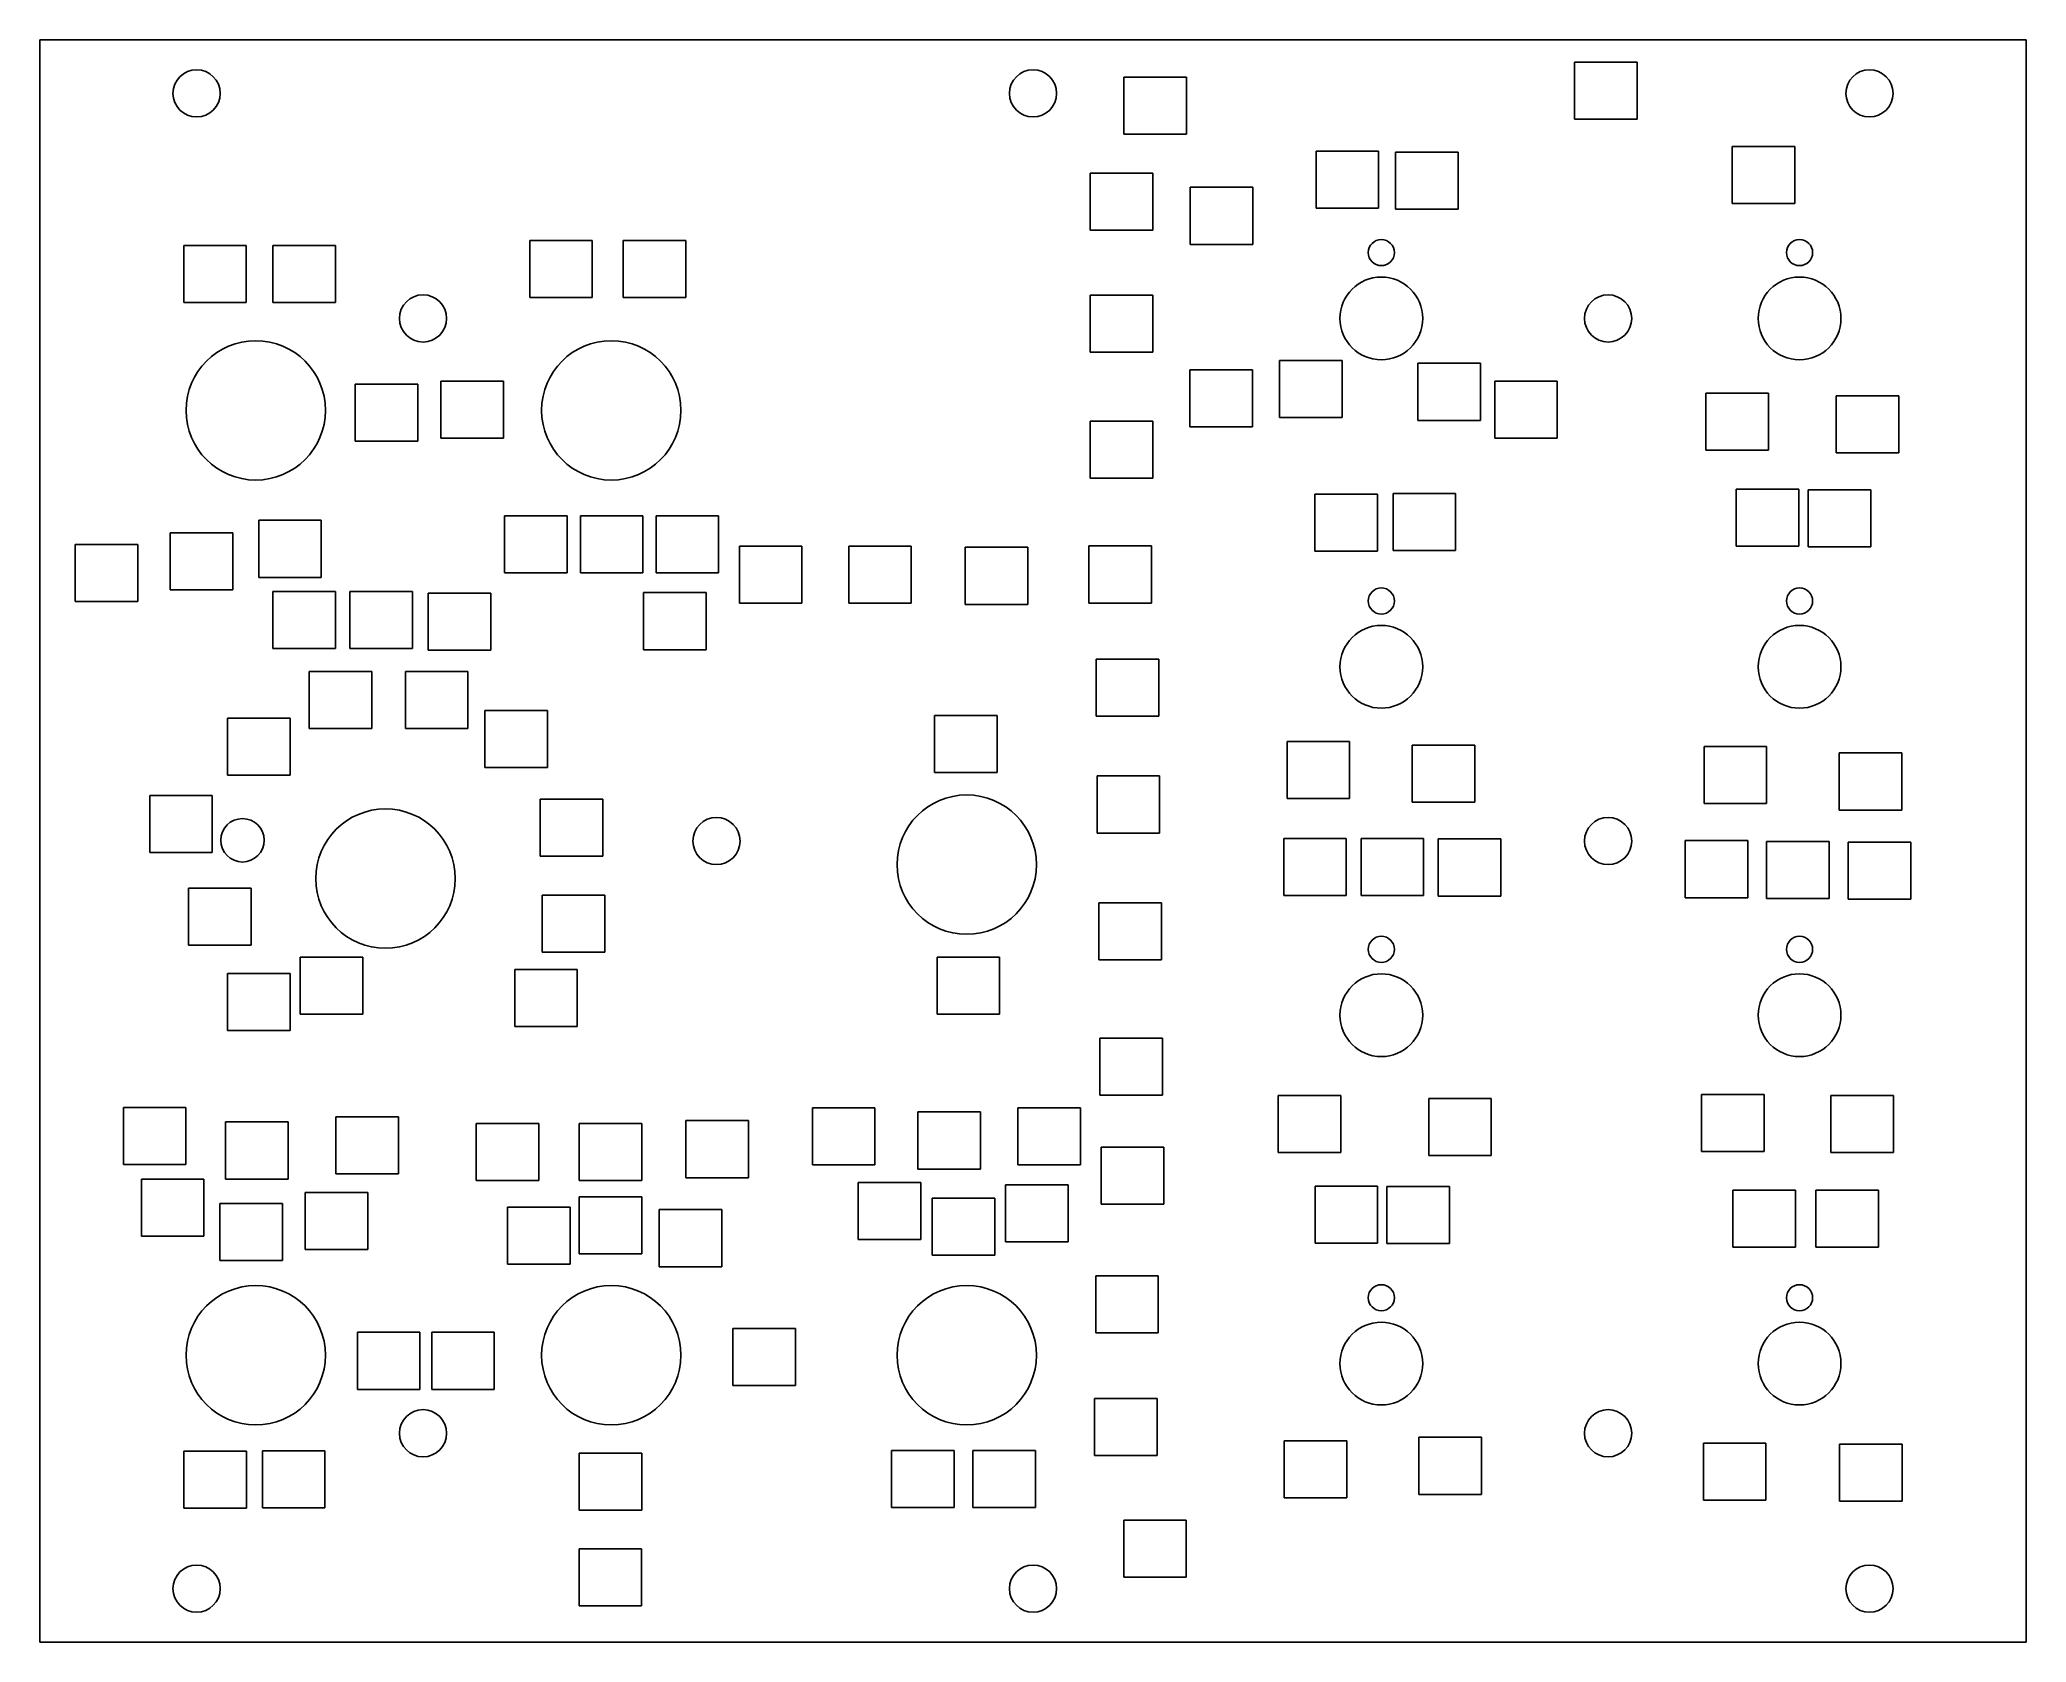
# Model space of a CAD drawing. Header units: millimetres. Extents: x 0 to 181, y -146 to 0.
import ezdxf

# ---------------------------------------------------------------- set-up
doc = ezdxf.new("R2010")
doc.units = ezdxf.units.MM

msp = doc.modelspace()

# ---------------------------------------------------------------- linework, layer by layer
at = {"color": 7, "linetype": 'Continuous', "lineweight": 25}
for p, q in [((0, -146.05), (0, 0)), ((0, 0), (180.97, 0)), ((180.97, 0), (180.97, -146.05)), ((104.47, -3.4), (98.77, -3.4)), ((98.77, -3.4), (98.77, -8.6)), ((104.47, -8.6), (104.47, -3.4)), ((145.52, -2.04), (139.82, -2.04)), ((139.82, -2.04), (139.82, -7.24)), ((145.52, -7.24), (145.52, -2.04)), ((139.82, -7.24), (145.52, -7.24)), ((98.77, -8.6), (104.47, -8.6)), ((121.97, -10.16), (116.27, -10.16)), ((116.27, -10.16), (116.27, -15.36)), ((121.97, -15.36), (121.97, -10.16)), ((129.22, -10.24), (123.52, -10.24)), ((123.52, -10.24), (123.52, -15.44)), ((129.22, -15.44), (129.22, -10.24)), ((159.89, -9.73), (154.19, -9.73)), ((154.19, -9.73), (154.19, -14.93)), ((159.89, -14.93), (159.89, -9.73)), ((101.41, -12.15), (95.71, -12.15)), ((95.71, -12.15), (95.71, -17.35)), ((101.41, -17.35), (101.41, -12.15)), ((110.52, -13.45), (104.82, -13.45)), ((104.82, -13.45), (104.82, -18.65)), ((110.52, -18.65), (110.52, -13.45)), ((116.27, -15.36), (121.97, -15.36)), ((123.52, -15.44), (129.22, -15.44)), ((154.19, -14.93), (159.89, -14.93)), ((95.71, -17.35), (101.41, -17.35)), ((18.82, -18.75), (13.12, -18.75)), ((13.12, -18.75), (13.12, -23.95)), ((18.82, -23.95), (18.82, -18.75)), ((26.93, -18.75), (21.23, -18.75)), ((21.23, -18.75), (21.23, -23.95)), ((26.93, -23.95), (26.93, -18.75)), ((50.34, -18.3), (44.64, -18.3)), ((44.64, -18.3), (44.64, -23.5)), ((50.34, -23.5), (50.34, -18.3)), ((58.85, -18.3), (53.15, -18.3)), ((53.15, -18.3), (53.15, -23.5)), ((58.85, -23.5), (58.85, -18.3)), ((104.82, -18.65), (110.52, -18.65)), ((44.64, -23.5), (50.34, -23.5)), ((53.15, -23.5), (58.85, -23.5)), ((101.41, -23.29), (95.71, -23.29)), ((95.71, -23.29), (95.71, -28.49)), ((101.41, -28.49), (101.41, -23.29)), ((13.12, -23.95), (18.82, -23.95)), ((21.23, -23.95), (26.93, -23.95)), ((95.71, -28.49), (101.41, -28.49)), ((110.49, -30.08), (104.79, -30.08)), ((104.79, -30.08), (104.79, -35.28)), ((110.49, -35.28), (110.49, -30.08)), ((118.65, -29.22), (112.95, -29.22)), ((112.95, -29.22), (112.95, -34.42)), ((118.65, -34.42), (118.65, -29.22)), ((131.26, -29.49), (125.56, -29.49)), ((125.56, -29.49), (125.56, -34.69)), ((131.26, -34.69), (131.26, -29.49)), ((34.45, -31.4), (28.75, -31.4)), ((28.75, -31.4), (28.75, -36.6)), ((34.45, -36.6), (34.45, -31.4)), ((42.24, -31.11), (36.54, -31.11)), ((36.54, -31.11), (36.54, -36.31)), ((42.24, -36.31), (42.24, -31.11)), ((138.25, -31.11), (132.55, -31.11)), ((132.55, -31.11), (132.55, -36.31)), ((138.25, -36.31), (138.25, -31.11)), ((157.48, -32.2), (151.78, -32.2)), ((151.78, -32.2), (151.78, -37.4)), ((157.48, -37.4), (157.48, -32.2)), ((169.36, -32.45), (163.66, -32.45)), ((163.66, -32.45), (163.66, -37.65)), ((169.36, -37.65), (169.36, -32.45)), ((101.41, -34.76), (95.71, -34.76)), ((95.71, -34.76), (95.71, -39.96)), ((101.41, -39.96), (101.41, -34.76)), ((104.79, -35.28), (110.49, -35.28)), ((112.95, -34.42), (118.65, -34.42)), ((125.56, -34.69), (131.26, -34.69)), ((28.75, -36.6), (34.45, -36.6)), ((36.54, -36.31), (42.24, -36.31)), ((132.55, -36.31), (138.25, -36.31)), ((151.78, -37.4), (157.48, -37.4)), ((163.66, -37.65), (169.36, -37.65)), ((95.71, -39.96), (101.41, -39.96)), ((121.86, -41.41), (116.16, -41.41)), ((116.16, -41.41), (116.16, -46.61)), ((121.86, -46.61), (121.86, -41.41)), ((128.99, -41.36), (123.29, -41.36)), ((123.29, -41.36), (123.29, -46.56)), ((128.99, -46.56), (128.99, -41.36)), ((160.25, -40.97), (154.55, -40.97)), ((154.55, -40.97), (154.55, -46.17)), ((160.25, -46.17), (160.25, -40.97)), ((166.8, -41.01), (161.1, -41.01)), ((161.1, -41.01), (161.1, -46.21)), ((166.8, -46.21), (166.8, -41.01)), ((48.05, -43.39), (42.35, -43.39)), ((42.35, -43.39), (42.35, -48.59)), ((48.05, -48.59), (48.05, -43.39)), ((54.95, -43.39), (49.25, -43.39)), ((49.25, -43.39), (49.25, -48.59)), ((54.95, -48.59), (54.95, -43.39)), ((61.85, -43.39), (56.15, -43.39)), ((56.15, -43.39), (56.15, -48.59)), ((61.85, -48.59), (61.85, -43.39)), ((17.59, -44.93), (11.89, -44.93)), ((11.89, -44.93), (11.89, -50.13)), ((17.59, -50.13), (17.59, -44.93)), ((25.65, -43.8), (19.95, -43.8)), ((19.95, -43.8), (19.95, -49)), ((25.65, -49), (25.65, -43.8)), ((8.94, -46.01), (3.24, -46.01)), ((3.24, -46.01), (3.24, -51.21)), ((8.94, -51.21), (8.94, -46.01)), ((69.44, -46.16), (63.74, -46.16)), ((63.74, -46.16), (63.74, -51.36)), ((69.44, -51.36), (69.44, -46.16)), ((79.4, -46.16), (73.7, -46.16)), ((73.7, -46.16), (73.7, -51.36)), ((79.4, -51.36), (79.4, -46.16)), ((90.02, -46.26), (84.32, -46.26)), ((84.32, -46.26), (84.32, -51.46)), ((90.02, -51.46), (90.02, -46.26)), ((101.27, -46.14), (95.57, -46.14)), ((95.57, -46.14), (95.57, -51.34)), ((101.27, -51.34), (101.27, -46.14)), ((116.16, -46.61), (121.86, -46.61)), ((123.29, -46.56), (128.99, -46.56)), ((154.55, -46.17), (160.25, -46.17)), ((161.1, -46.21), (166.8, -46.21)), ((42.35, -48.59), (48.05, -48.59)), ((49.25, -48.59), (54.95, -48.59)), ((56.15, -48.59), (61.85, -48.59)), ((11.89, -50.13), (17.59, -50.13)), ((19.95, -49), (25.65, -49)), ((26.93, -50.29), (21.23, -50.29)), ((21.23, -50.29), (21.23, -55.49)), ((26.93, -55.49), (26.93, -50.29)), ((33.96, -50.29), (28.26, -50.29)), ((28.26, -50.29), (28.26, -55.49)), ((33.96, -55.49), (33.96, -50.29)), ((41.09, -50.44), (35.39, -50.44)), ((35.39, -50.44), (35.39, -55.64)), ((41.09, -55.64), (41.09, -50.44)), ((60.7, -50.39), (55, -50.39)), ((55, -50.39), (55, -55.59)), ((60.7, -55.59), (60.7, -50.39)), ((3.24, -51.21), (8.94, -51.21)), ((63.74, -51.36), (69.44, -51.36)), ((73.7, -51.36), (79.4, -51.36)), ((84.32, -51.46), (90.02, -51.46)), ((95.57, -51.34), (101.27, -51.34)), ((21.23, -55.49), (26.93, -55.49)), ((28.26, -55.49), (33.96, -55.49)), ((35.39, -55.64), (41.09, -55.64)), ((55, -55.59), (60.7, -55.59)), ((30.26, -57.57), (24.56, -57.57)), ((24.56, -57.57), (24.56, -62.77)), ((30.26, -62.77), (30.26, -57.57)), ((39.01, -57.57), (33.31, -57.57)), ((33.31, -57.57), (33.31, -62.77)), ((39.01, -62.77), (39.01, -57.57)), ((101.95, -56.45), (96.25, -56.45)), ((96.25, -56.45), (96.25, -61.65)), ((101.95, -61.65), (101.95, -56.45)), ((46.26, -61.12), (40.56, -61.12)), ((40.56, -61.12), (40.56, -66.32)), ((46.26, -66.32), (46.26, -61.12)), ((22.82, -61.83), (17.12, -61.83)), ((17.12, -61.83), (17.12, -67.03)), ((22.82, -67.03), (22.82, -61.83)), ((24.56, -62.77), (30.26, -62.77)), ((33.31, -62.77), (39.01, -62.77)), ((87.22, -61.58), (81.52, -61.58)), ((81.52, -61.58), (81.52, -66.78)), ((87.22, -66.78), (87.22, -61.58)), ((96.25, -61.65), (101.95, -61.65)), ((119.33, -63.95), (113.63, -63.95)), ((113.63, -63.95), (113.63, -69.15)), ((119.33, -69.15), (119.33, -63.95)), ((130.73, -64.3), (125.03, -64.3)), ((125.03, -64.3), (125.03, -69.5)), ((130.73, -69.5), (130.73, -64.3)), ((157.32, -64.42), (151.62, -64.42)), ((151.62, -64.42), (151.62, -69.62)), ((157.32, -69.62), (157.32, -64.42)), ((169.63, -65), (163.93, -65)), ((163.93, -65), (163.93, -70.2)), ((169.63, -70.2), (169.63, -65)), ((40.56, -66.32), (46.26, -66.32)), ((81.52, -66.78), (87.22, -66.78)), ((17.12, -67.03), (22.82, -67.03)), ((102.02, -67.1), (96.32, -67.1)), ((96.32, -67.1), (96.32, -72.3)), ((102.02, -72.3), (102.02, -67.1)), ((15.72, -68.88), (10.02, -68.88)), ((10.02, -68.88), (10.02, -74.08)), ((15.72, -74.08), (15.72, -68.88)), ((51.3, -69.2), (45.6, -69.2)), ((45.6, -69.2), (45.6, -74.4)), ((51.3, -74.4), (51.3, -69.2)), ((113.63, -69.15), (119.33, -69.15)), ((125.03, -69.5), (130.73, -69.5)), ((151.62, -69.62), (157.32, -69.62)), ((163.93, -70.2), (169.63, -70.2)), ((96.32, -72.3), (102.02, -72.3)), ((10.02, -74.08), (15.72, -74.08)), ((119.03, -72.79), (113.33, -72.79)), ((113.33, -72.79), (113.33, -77.99)), ((119.03, -77.99), (119.03, -72.79)), ((126.07, -72.79), (120.37, -72.79)), ((120.37, -72.79), (120.37, -77.99)), ((126.07, -77.99), (126.07, -72.79)), ((133.11, -72.84), (127.41, -72.84)), ((127.41, -72.84), (127.41, -78.04)), ((133.11, -78.04), (133.11, -72.84)), ((155.61, -72.99), (149.91, -72.99)), ((149.91, -72.99), (149.91, -78.19)), ((155.61, -78.19), (155.61, -72.99)), ((163.02, -73.08), (157.32, -73.08)), ((157.32, -73.08), (157.32, -78.28)), ((163.02, -78.28), (163.02, -73.08)), ((170.46, -73.14), (164.76, -73.14)), ((164.76, -73.14), (164.76, -78.34)), ((170.46, -78.34), (170.46, -73.14)), ((45.6, -74.4), (51.3, -74.4)), ((19.26, -77.31), (13.56, -77.31)), ((13.56, -77.31), (13.56, -82.51)), ((19.26, -82.51), (19.26, -77.31)), ((51.47, -77.95), (45.77, -77.95)), ((45.77, -77.95), (45.77, -83.15)), ((51.47, -83.15), (51.47, -77.95)), ((102.18, -78.65), (96.48, -78.65)), ((96.48, -78.65), (96.48, -83.85)), ((102.18, -83.85), (102.18, -78.65)), ((113.33, -77.99), (119.03, -77.99)), ((120.37, -77.99), (126.07, -77.99)), ((127.41, -78.04), (133.11, -78.04)), ((149.91, -78.19), (155.61, -78.19)), ((157.32, -78.28), (163.02, -78.28)), ((164.76, -78.34), (170.46, -78.34)), ((13.56, -82.51), (19.26, -82.51)), ((45.77, -83.15), (51.47, -83.15)), ((29.42, -83.62), (23.72, -83.62)), ((23.72, -83.62), (23.72, -88.82)), ((29.42, -88.82), (29.42, -83.62)), ((48.97, -84.74), (43.27, -84.74)), ((43.27, -84.74), (43.27, -89.94)), ((48.97, -89.94), (48.97, -84.74)), ((87.45, -83.62), (81.75, -83.62)), ((81.75, -83.62), (81.75, -88.82)), ((87.45, -88.82), (87.45, -83.62)), ((96.48, -83.85), (102.18, -83.85)), ((22.82, -85.1), (17.12, -85.1)), ((17.12, -85.1), (17.12, -90.3)), ((22.82, -90.3), (22.82, -85.1)), ((17.12, -90.3), (22.82, -90.3)), ((23.72, -88.82), (29.42, -88.82)), ((43.27, -89.94), (48.97, -89.94)), ((81.75, -88.82), (87.45, -88.82)), ((102.29, -90.98), (96.59, -90.98)), ((96.59, -90.98), (96.59, -96.18)), ((102.29, -96.18), (102.29, -90.98)), ((13.32, -97.3), (7.62, -97.3)), ((7.62, -97.3), (7.62, -102.5)), ((13.32, -102.5), (13.32, -97.3)), ((76.09, -97.35), (70.39, -97.35)), ((70.39, -97.35), (70.39, -102.55)), ((76.09, -102.55), (76.09, -97.35)), ((85.69, -97.72), (79.99, -97.72)), ((79.99, -97.72), (79.99, -102.92)), ((85.69, -102.92), (85.69, -97.72)), ((94.82, -97.35), (89.12, -97.35)), ((89.12, -97.35), (89.12, -102.55)), ((94.82, -102.55), (94.82, -97.35)), ((96.59, -96.18), (102.29, -96.18)), ((118.52, -96.22), (112.82, -96.22)), ((112.82, -96.22), (112.82, -101.42)), ((118.52, -101.42), (118.52, -96.22)), ((132.24, -96.48), (126.54, -96.48)), ((126.54, -96.48), (126.54, -101.68)), ((132.24, -101.68), (132.24, -96.48)), ((157.09, -96.13), (151.39, -96.13)), ((151.39, -96.13), (151.39, -101.33)), ((157.09, -101.33), (157.09, -96.13)), ((168.87, -96.22), (163.17, -96.22)), ((163.17, -96.22), (163.17, -101.42)), ((168.87, -101.42), (168.87, -96.22)), ((22.63, -98.63), (16.93, -98.63)), ((16.93, -98.63), (16.93, -103.83)), ((22.63, -103.83), (22.63, -98.63)), ((32.68, -98.17), (26.98, -98.17)), ((26.98, -98.17), (26.98, -103.37)), ((32.68, -103.37), (32.68, -98.17)), ((45.47, -98.76), (39.77, -98.76)), ((39.77, -98.76), (39.77, -103.96)), ((45.47, -103.96), (45.47, -98.76)), ((54.84, -98.76), (49.14, -98.76)), ((49.14, -98.76), (49.14, -103.96)), ((54.84, -103.96), (54.84, -98.76)), ((64.57, -98.51), (58.87, -98.51)), ((58.87, -98.51), (58.87, -103.71)), ((64.57, -103.71), (64.57, -98.51)), ((102.4, -100.93), (96.7, -100.93)), ((96.7, -100.93), (96.7, -106.13)), ((102.4, -106.13), (102.4, -100.93)), ((151.39, -101.33), (157.09, -101.33)), ((7.62, -102.5), (13.32, -102.5)), ((70.39, -102.55), (76.09, -102.55)), ((79.99, -102.92), (85.69, -102.92)), ((89.12, -102.55), (94.82, -102.55)), ((112.82, -101.42), (118.52, -101.42)), ((126.54, -101.68), (132.24, -101.68)), ((163.17, -101.42), (168.87, -101.42)), ((14.96, -103.85), (9.26, -103.85)), ((9.26, -103.85), (9.26, -109.05)), ((14.96, -109.05), (14.96, -103.85)), ((16.93, -103.83), (22.63, -103.83)), ((26.98, -103.37), (32.68, -103.37)), ((39.77, -103.96), (45.47, -103.96)), ((49.14, -103.96), (54.84, -103.96)), ((58.87, -103.71), (64.57, -103.71)), ((80.27, -104.14), (74.57, -104.14)), ((74.57, -104.14), (74.57, -109.34)), ((80.27, -109.34), (80.27, -104.14)), ((93.69, -104.37), (87.99, -104.37)), ((87.99, -104.37), (87.99, -109.57)), ((93.69, -109.57), (93.69, -104.37)), ((121.88, -104.48), (116.18, -104.48)), ((116.18, -104.48), (116.18, -109.68)), ((121.88, -109.68), (121.88, -104.48)), ((128.43, -104.51), (122.73, -104.51)), ((122.73, -104.51), (122.73, -109.71)), ((128.43, -109.71), (128.43, -104.51)), ((159.94, -104.85), (154.24, -104.85)), ((154.24, -104.85), (154.24, -110.05)), ((159.94, -110.05), (159.94, -104.85)), ((167.51, -104.85), (161.81, -104.85)), ((161.81, -104.85), (161.81, -110.05)), ((167.51, -110.05), (167.51, -104.85)), ((22.11, -106.06), (16.41, -106.06)), ((16.41, -106.06), (16.41, -111.26)), ((22.11, -111.26), (22.11, -106.06)), ((29.89, -105.05), (24.19, -105.05)), ((24.19, -105.05), (24.19, -110.25)), ((29.89, -110.25), (29.89, -105.05)), ((48.32, -106.39), (42.62, -106.39)), ((42.62, -106.39), (42.62, -111.59)), ((48.32, -111.59), (48.32, -106.39)), ((54.85, -105.44), (49.15, -105.44)), ((49.15, -105.44), (49.15, -110.64)), ((54.85, -110.64), (54.85, -105.44)), ((62.14, -106.62), (56.44, -106.62)), ((56.44, -106.62), (56.44, -111.82)), ((62.14, -111.82), (62.14, -106.62)), ((87.01, -105.57), (81.31, -105.57)), ((81.31, -105.57), (81.31, -110.77)), ((87.01, -110.77), (87.01, -105.57)), ((96.7, -106.13), (102.4, -106.13)), ((9.26, -109.05), (14.96, -109.05)), ((24.19, -110.25), (29.89, -110.25)), ((74.57, -109.34), (80.27, -109.34)), ((87.99, -109.57), (93.69, -109.57)), ((116.18, -109.68), (121.88, -109.68)), ((122.73, -109.71), (128.43, -109.71)), ((154.24, -110.05), (159.94, -110.05)), ((161.81, -110.05), (167.51, -110.05)), ((16.41, -111.26), (22.11, -111.26)), ((42.62, -111.59), (48.32, -111.59)), ((49.15, -110.64), (54.85, -110.64)), ((56.44, -111.82), (62.14, -111.82)), ((81.31, -110.77), (87.01, -110.77)), ((101.9, -112.64), (96.2, -112.64)), ((96.2, -112.64), (96.2, -117.84)), ((101.9, -117.84), (101.9, -112.64)), ((68.85, -117.44), (63.15, -117.44)), ((63.15, -117.44), (63.15, -122.64)), ((68.85, -122.64), (68.85, -117.44)), ((34.64, -117.8), (28.94, -117.8)), ((28.94, -117.8), (28.94, -123)), ((34.64, -123), (34.64, -117.8)), ((41.41, -117.8), (35.71, -117.8)), ((35.71, -117.8), (35.71, -123)), ((41.41, -123), (41.41, -117.8)), ((96.2, -117.84), (101.9, -117.84)), ((28.94, -123), (34.64, -123)), ((35.71, -123), (41.41, -123)), ((63.15, -122.64), (68.85, -122.64)), ((101.79, -123.83), (96.09, -123.83)), ((96.09, -123.83), (96.09, -129.03)), ((101.79, -129.03), (101.79, -123.83)), ((119.08, -127.7), (113.38, -127.7)), ((113.38, -127.7), (113.38, -132.9)), ((119.08, -132.9), (119.08, -127.7)), ((131.34, -127.37), (125.64, -127.37)), ((125.64, -127.37), (125.64, -132.57)), ((131.34, -132.57), (131.34, -127.37)), ((157.26, -127.9), (151.56, -127.9)), ((151.56, -127.9), (151.56, -133.1)), ((157.26, -133.1), (157.26, -127.9)), ((169.67, -127.99), (163.97, -127.99)), ((163.97, -127.99), (163.97, -133.19)), ((169.67, -133.19), (169.67, -127.99)), ((18.84, -128.64), (13.14, -128.64)), ((13.14, -128.64), (13.14, -133.84)), ((18.84, -133.84), (18.84, -128.64)), ((25.98, -128.59), (20.28, -128.59)), ((20.28, -128.59), (20.28, -133.79)), ((25.98, -133.79), (25.98, -128.59)), ((54.84, -128.82), (49.14, -128.82)), ((49.14, -128.82), (49.14, -134.02)), ((54.84, -134.02), (54.84, -128.82)), ((83.31, -128.56), (77.61, -128.56)), ((77.61, -128.56), (77.61, -133.76)), ((83.31, -133.76), (83.31, -128.56)), ((90.72, -128.56), (85.02, -128.56)), ((85.02, -128.56), (85.02, -133.76)), ((90.72, -133.76), (90.72, -128.56)), ((96.09, -129.03), (101.79, -129.03)), ((13.14, -133.84), (18.84, -133.84)), ((20.28, -133.79), (25.98, -133.79)), ((77.61, -133.76), (83.31, -133.76)), ((85.02, -133.76), (90.72, -133.76)), ((113.38, -132.9), (119.08, -132.9)), ((125.64, -132.57), (131.34, -132.57)), ((151.56, -133.1), (157.26, -133.1)), ((163.97, -133.19), (169.67, -133.19)), ((49.14, -134.02), (54.84, -134.02)), ((104.45, -134.92), (98.75, -134.92)), ((98.75, -134.92), (98.75, -140.12)), ((104.45, -140.12), (104.45, -134.92)), ((54.83, -137.54), (49.13, -137.54)), ((49.13, -137.54), (49.13, -142.74)), ((54.83, -142.74), (54.83, -137.54)), ((98.75, -140.12), (104.45, -140.12)), ((49.13, -142.74), (54.83, -142.74)), ((180.97, -146.05), (0, -146.05))]:
    msp.add_line(p, q, dxfattribs=at)
for centre, radius in [((14.29, -4.89), 2.15), ((90.49, -4.89), 2.15), ((166.69, -4.89), 2.15), ((122.22, -19.4), 1.19), ((160.32, -19.4), 1.19), ((122.22, -25.4), 3.77), ((160.32, -25.4), 3.77), ((34.92, -25.4), 2.15), ((142.88, -25.4), 2.15), ((19.68, -33.78), 6.35), ((52.07, -33.78), 6.35), ((122.22, -51.15), 1.19), ((160.32, -51.15), 1.19), ((122.22, -57.15), 3.77), ((160.32, -57.15), 3.77), ((31.5, -76.45), 6.35), ((84.45, -75.18), 6.35), ((18.47, -72.96), 1.98), ((61.65, -73.03), 2.15), ((142.88, -73.03), 2.15), ((122.22, -82.9), 1.19), ((160.32, -82.9), 1.19), ((122.22, -88.9), 3.77), ((160.32, -88.9), 3.77), ((19.68, -119.89), 6.35), ((52.07, -119.89), 6.35), ((84.45, -119.89), 6.35), ((122.22, -114.65), 1.19), ((160.32, -114.65), 1.19), ((122.22, -120.65), 3.77), ((160.32, -120.65), 3.77), ((34.92, -127), 2.15), ((142.88, -127), 2.15), ((14.29, -141.16), 2.15), ((90.49, -141.16), 2.15), ((166.69, -141.16), 2.15)]:
    msp.add_circle(centre, radius, dxfattribs=at)

doc.saveas('drawing.dxf')
